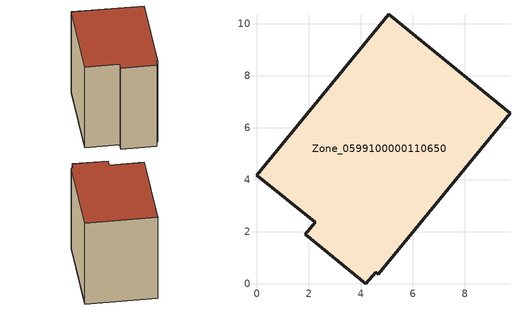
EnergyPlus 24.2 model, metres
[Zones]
Zone_0599100000110650
 floor ground (C_G): 5.08,10.36 9.74,6.55 4.66,0.36 4.56,0.44 4.18,0 1.86,1.89 2.24,2.35 0,4.18 z0
 wall outside (C_F): 2.24,2.35 1.86,1.89 4.18,0 4.56,0.44 4.66,0.36 9.74,6.55 5.08,10.36 0,4.18 2.24,2.35 z0:8.05
 roof outside (C_R): 5.08,10.36 0,4.18 2.24,2.35 1.86,1.89 4.18,0 4.56,0.44 4.66,0.36 9.74,6.55 z8.05
[BUILDING]
Pand.0599100000110650: North Axis=0; Terrain=City; Loads Convergence Tolerance Value=0.04; Temperature Convergence Tolerance Value=0.4; Solar Distribution=FullExterior; Maximum Number of Warmup Days=25; Minimum Number of Warmup Days=1
[Site:Location]
Rotterdam.The.Hague.AP_ZH_NLD Design_Conditions: Latitude=51.96; Longitude=4.45; Time Zone=1; Elevation=-4.5
[SITE:GROUNDTEMPERATURE:BUILDINGSURFACE]
18, 18, 18, 18, 18, 18, 18, 18, 18, 18, 18, 18
[MATERIAL] Thermal Absorptance=0.9; Solar Absorptance=0.7; Visible Absorptance=0.7
Name | Roughness | Thickness | Conductivity | Density | Specific Heat
G.TI.1946-1964 | MediumSmooth | 0.15 | 1 | 540 | 1210
F.TI.1946-1964 | Rough | 0.3 | 0.857143 | 1920 | 840
R.TI.1946-1964 | MediumRough | 0.2 | 0.277778 | 1500 | 1000
[CONSTRUCTION]
C_G: G.TI.1946-1964
C_F: F.TI.1946-1964
C_R: R.TI.1946-1964
[ZONE]
Zone_0599100000110650: Type=1; Multiplier=1; Ceiling Height=Autocalculate; Volume=Autocalculate; Floor Area=autocalculate; Part of Total Floor Area=Yes
[ZONEINFILTRATION:DESIGNFLOWRATE]
Infil_Zone_0599100000110650: Zone or ZoneList or Space or SpaceList=Zone_0599100000110650; Schedule=AlwaysOn; Design Flow Rate Calculation Method=Flow/Area; Flow Rate per Floor Area=0.003; Constant Term Coefficient=1; Temperature Term Coefficient=0; Velocity Term Coefficient=0; Velocity Squared Term Coefficient=0
[HVACTEMPLATE:ZONE:IDEALLOADSAIRSYSTEM]
Zone_0599100000110650: Maximum Heating Supply Air Temperature=50; Minimum Cooling Supply Air Temperature=13; Maximum Heating Supply Air Humidity Ratio=0.0156; Minimum Cooling Supply Air Humidity Ratio=0.0077; Heating Limit=NoLimit; Cooling Limit=NoLimit; Dehumidification Control Type=ConstantSensibleHeatRatio; Cooling Sensible Heat Ratio=0.7; Dehumidification Setpoint=60; Humidification Control Type=None; Humidification Setpoint=30; Outdoor Air Method=None; Outdoor Air Flow Rate per Person=0.00944; Outdoor Air Flow Rate per Zone Floor Area=0; Outdoor Air Flow Rate per Zone=0; Demand Controlled Ventilation Type=None; Outdoor Air Economizer Type=NoEconomizer; Heat Recovery Type=None; Sensible Heat Recovery Effectiveness=0.7; Latent Heat Recovery Effectiveness=0.65
[ZONECONTROL:THERMOSTAT]
ThermostatControl_Zone_0599100000110650: Zone or ZoneList=Zone_0599100000110650; Control Type Schedule=DualSetpointControlType; Control 1=Thermostat_Zone_0599100000110650; Temperature Difference Between Cutout And Setpoint=0
[THERMOSTATSETPOINT:DUALSETPOINT]
Thermostat_Zone_0599100000110650: Heating Setpoint Temperature Schedule=HeatingSetpoint_Zone_0599100000110650; Cooling Setpoint Temperature Schedule=CoolingSetpoint_Zone_0599100000110650
[SCHEDULE:COMPACT]
HeatingSetpoint_Zone_0599100000110650: Through: 12/31, For: AllDays, Until: 24:00, 21
CoolingSetpoint_Zone_0599100000110650: Through: 12/31, For: AllDays, Until: 24:00, 24
DualSetpointControlType: Through: 12/31, For: AllDays, Until: 24:00, 4
AlwaysOn: Through: 12/31, For: AllDays, Until: 24:00, 1
